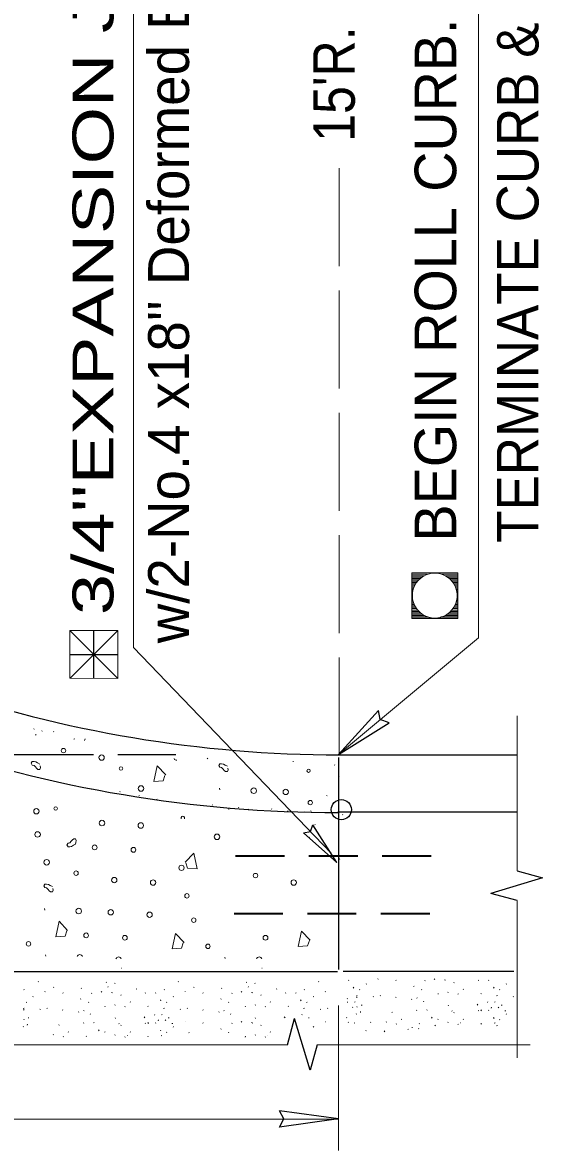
# Model space of a CAD drawing. Extents: x -516 to -145, y 130 to 404.
# Drawn here: x -284.47 to -269.48, y 271.25 to 303.75 of the extents above; entities that cross this region are included whole.
import ezdxf

# ---------------------------------------------------------------- set-up
doc = ezdxf.new("R2010")
doc.units = 0
doc.header["$LTSCALE"] = 0.47
doc.linetypes.add('LONG_DASHED', pattern=[7.5, 6, -1.5])
doc.linetypes.add('MEDIUM_DASHED', pattern=[4.5, 3, -1.5])
doc.layers.add('1', color=7, linetype='Continuous', lineweight=13)
doc.layers.add('2', color=7, linetype='Continuous', lineweight=13)

msp = doc.modelspace()

# ---------------------------------------------------------------- linework, layer by layer
at = {"layer": '1', "linetype": 'LONG_DASHED'}
msp.add_line((-275.3412, 282.6271), (-275.3412, 299.761), dxfattribs=at)
at = {"layer": '1', "lineweight": 25}
for p, q in [((-283.0941, 286.2131), (-281.7481, 284.867)), ((-283.0923, 284.8645), (-281.7502, 286.2067)), ((-282.4189, 284.8664), (-282.4189, 286.2128)), ((-283.0942, 285.5379), (-281.7487, 285.5379)), ((-275.3663, 282.6546), (-274.2067, 283.9235)), ((-275.3663, 282.6546), (-273.9074, 283.5637)), ((-275.3661, 282.6538), (-275.3334, 282.6809)), ((-275.4091, 279.5432), (-276.1082, 280.6265)), ((-275.4091, 279.5432), (-276.3744, 280.3978)), ((-270.2167, 278.4448), (-270.9725, 278.6465)), ((-276.8388, 274.2916), (-276.6372, 275.0473)), ((-275.3671, 272.1541), (-277.0701, 272.3881)), ((-275.3671, 272.1541), (-277.0701, 271.9201))]:
    msp.add_line(p, q, dxfattribs=at)
at = {"layer": '1'}
for p, q in [((-270.2167, 279.302), (-270.2167, 283.7723)), ((-284.1517, 283.3884), (-284.1407, 283.3994)), ((-284.0969, 283.2133), (-284.0859, 283.2351)), ((-283.9164, 283.3283), (-283.9054, 283.3393)), ((-283.5824, 283.3173), (-283.5714, 283.3063)), ((-282.9969, 283.0929), (-282.9641, 283.1093)), ((-282.6874, 283.0601), (-282.6656, 283.1093)), ((-279.1469, 282.5348), (-279.1359, 282.5458)), ((-276.6757, 282.4636), (-276.6757, 282.4418)), ((-275.4772, 282.3596), (-275.4662, 282.3486)), ((-275.3569, 282.0149), (-275.3459, 282.0039)), ((-282.4906, 281.6428), (-282.4796, 281.6538)), ((-281.6697, 281.5826), (-281.6587, 281.5936)), ((-281.4126, 281.4623), (-281.4016, 281.4733)), ((-281.1171, 281.4676), (-281.1061, 281.4786)), ((-275.7071, 281.4786), (-275.6961, 281.4676)), ((-280.6081, 281.3583), (-280.5971, 281.3693)), ((-279.0099, 281.2049), (-278.9989, 281.1939)), ((-278.2464, 281.1229), (-278.2354, 281.1339)), ((-278.5309, 281.0681), (-278.5254, 281.0956)), ((-277.9564, 281.0681), (-277.9454, 281.0791)), ((-277.2941, 281.0901), (-277.2831, 281.0791)), ((-276.8454, 281.0244), (-276.8179, 281.0353)), ((-276.3637, 281.0079), (-276.3527, 280.9969)), ((-276.1614, 281.0244), (-276.1504, 281.0354)), ((-275.7126, 280.9861), (-275.7016, 280.9751)), ((-275.2531, 280.9204), (-275.2421, 280.9314)), ((-276.0519, 280.6358), (-276.0409, 280.6248)), ((-276.2106, 280.2746), (-276.1996, 280.2636)), ((-275.3351, 279.6399), (-275.3241, 279.6509)), ((-270.2167, 278.4448), (-270.2167, 273.9113)), ((-281.6202, 276.4988), (-281.6094, 276.5043)), ((-277.5786, 276.4988), (-277.5677, 276.5043)), ((-284.0267, 276.1149), (-284.0157, 276.1039)), ((-283.5835, 275.9508), (-283.5725, 275.9398)), ((-282.7845, 275.9234), (-282.7735, 275.9124)), ((-282.0647, 276.0986), (-282.0537, 276.0876)), ((-282.0155, 275.9563), (-282.0045, 275.9673)), ((-281.8183, 276.0658), (-281.8073, 276.0548)), ((-281.1947, 275.8961), (-281.1837, 275.9071)), ((-279.985, 276.1149), (-279.974, 276.1039)), ((-279.5418, 275.9508), (-279.5308, 275.9398)), ((-278.7428, 275.9234), (-278.7318, 275.9124)), ((-278.023, 276.0986), (-278.012, 276.0876)), ((-277.9738, 275.9563), (-277.9628, 275.9673)), ((-277.7767, 276.0658), (-277.7657, 276.0548)), ((-277.153, 275.8961), (-277.142, 275.9071)), ((-275.9433, 276.1149), (-275.9323, 276.1039)), ((-275.0802, 276.1458), (-275.0692, 276.1568)), ((-274.9212, 275.9214), (-274.9377, 275.9488)), ((-274.5712, 276.0364), (-274.5602, 276.0474)), ((-274.2209, 276.1896), (-274.2262, 276.1841)), ((-273.7119, 276.1568), (-273.7009, 276.1458)), ((-273.1977, 275.9708), (-273.1867, 275.9818)), ((-272.8802, 276.1349), (-272.8692, 276.1459)), ((-272.6089, 276.1733), (-272.5871, 276.1951)), ((-272.3079, 276.1678), (-272.2751, 276.1513)), ((-272.0401, 276.0801), (-272.0291, 276.0911)), ((-271.3341, 276.1404), (-271.3231, 276.1514)), ((-271.0386, 276.1458), (-271.0276, 276.1568)), ((-270.8796, 275.9214), (-270.8961, 275.9488)), ((-270.5296, 276.0364), (-270.5186, 276.0474)), ((-284.4372, 275.8851), (-284.4262, 275.8741)), ((-284.1747, 275.6718), (-284.1637, 275.6828)), ((-283.8243, 275.8249), (-283.8297, 275.8194)), ((-283.3153, 275.7921), (-283.3043, 275.7811)), ((-282.8012, 275.6061), (-282.7902, 275.6171)), ((-282.4837, 275.7703), (-282.4727, 275.7813)), ((-282.2123, 275.8086), (-282.1905, 275.8304)), ((-281.9113, 275.8031), (-281.8785, 275.7866)), ((-281.6435, 275.7154), (-281.6325, 275.7264)), ((-280.9375, 275.7758), (-280.9265, 275.7868)), ((-280.642, 275.7811), (-280.631, 275.7921)), ((-280.483, 275.5568), (-280.4995, 275.5841)), ((-280.3955, 275.8851), (-280.3845, 275.8741)), ((-280.133, 275.6718), (-280.122, 275.6828)), ((-279.7827, 275.8249), (-279.788, 275.8194)), ((-279.2737, 275.7921), (-279.2627, 275.7811)), ((-278.7595, 275.6061), (-278.7485, 275.6171)), ((-278.442, 275.7703), (-278.431, 275.7813)), ((-278.1707, 275.8086), (-278.1488, 275.8304)), ((-277.8697, 275.8031), (-277.8368, 275.7866)), ((-277.6018, 275.7154), (-277.5908, 275.7264)), ((-276.8958, 275.7758), (-276.8848, 275.7868)), ((-276.6003, 275.7811), (-276.5893, 275.7921)), ((-276.4413, 275.5568), (-276.4578, 275.5841)), ((-276.3538, 275.8851), (-276.3428, 275.8741)), ((-276.0913, 275.6718), (-276.0803, 275.6828)), ((-275.741, 275.8249), (-275.7463, 275.8194)), ((-275.1192, 275.6145), (-275.1082, 275.6255)), ((-274.8502, 275.7026), (-274.8227, 275.7134)), ((-274.8479, 275.6528), (-274.8261, 275.6747)), ((-274.7626, 275.8776), (-274.7517, 275.8886)), ((-274.3686, 275.6861), (-274.3576, 275.6751)), ((-274.1662, 275.7026), (-274.1552, 275.7136)), ((-273.7174, 275.6643), (-273.7064, 275.6533)), ((-273.2579, 275.5986), (-273.2469, 275.6096)), ((-273.1099, 275.6424), (-273.0989, 275.6314)), ((-272.9731, 275.8831), (-272.9621, 275.8721)), ((-272.4941, 275.7463), (-272.4886, 275.7738)), ((-272.2096, 275.8011), (-272.1986, 275.8121)), ((-271.9196, 275.7463), (-271.9086, 275.7573)), ((-271.7716, 275.8941), (-271.7606, 275.8831)), ((-271.2572, 275.7683), (-271.2462, 275.7573)), ((-270.8086, 275.7026), (-270.7811, 275.7134)), ((-270.7209, 275.8776), (-270.7101, 275.8886)), ((-270.3269, 275.6861), (-270.3159, 275.6751)), ((-284.4537, 275.3379), (-284.4262, 275.3488)), ((-284.4513, 275.2882), (-284.4295, 275.31)), ((-284.366, 275.5129), (-284.3552, 275.5239)), ((-283.972, 275.3214), (-283.961, 275.3104)), ((-283.7697, 275.3379), (-283.7587, 275.3489)), ((-283.3208, 275.2996), (-283.3098, 275.2886)), ((-282.7133, 275.2778), (-282.7023, 275.2668)), ((-282.5765, 275.5184), (-282.5655, 275.5074)), ((-282.0975, 275.3816), (-282.092, 275.4091)), ((-281.813, 275.4364), (-281.802, 275.4474)), ((-281.523, 275.3816), (-281.512, 275.3926)), ((-281.375, 275.5294), (-281.364, 275.5184)), ((-280.8607, 275.4036), (-280.8497, 275.3926)), ((-280.412, 275.3379), (-280.3845, 275.3488)), ((-280.3243, 275.5129), (-280.3135, 275.5239)), ((-279.9303, 275.3214), (-279.9193, 275.3104)), ((-279.728, 275.3379), (-279.717, 275.3489)), ((-279.2792, 275.2996), (-279.2682, 275.2886)), ((-278.6717, 275.2778), (-278.6607, 275.2668)), ((-278.5348, 275.5184), (-278.5238, 275.5074)), ((-278.0558, 275.3816), (-278.0503, 275.4091)), ((-277.7713, 275.4364), (-277.7603, 275.4474)), ((-277.4813, 275.3816), (-277.4703, 275.3926)), ((-277.3333, 275.5294), (-277.3223, 275.5184)), ((-276.819, 275.4036), (-276.808, 275.3926)), ((-276.3703, 275.3379), (-276.3428, 275.3488)), ((-276.2827, 275.5129), (-276.2718, 275.5239)), ((-275.8887, 275.3214), (-275.8777, 275.3104)), ((-275.6863, 275.3379), (-275.6753, 275.3489)), ((-275.1074, 275.5056), (-275.1019, 275.5329)), ((-274.9651, 275.3743), (-274.9541, 275.3633)), ((-274.9049, 275.5164), (-274.8884, 275.5329)), ((-274.8337, 275.3906), (-274.8282, 275.3796)), ((-274.7134, 275.4289), (-274.6861, 275.4344)), ((-273.1168, 275.2794), (-273.1058, 275.2904)), ((-272.9186, 275.5329), (-272.9076, 275.5439)), ((-272.8213, 275.2848), (-272.8103, 275.2958)), ((-272.2039, 275.4289), (-272.1929, 275.4179)), ((-272.0991, 275.267), (-272.0881, 275.256)), ((-271.3447, 275.4344), (-271.3667, 275.4618)), ((-271.3341, 275.273), (-271.3231, 275.284)), ((-271.2399, 275.2725), (-271.2619, 275.2998)), ((-271.0657, 275.5056), (-271.0602, 275.5329)), ((-271.0386, 275.2783), (-271.0276, 275.2893)), ((-270.9609, 275.3437), (-270.9554, 275.371)), ((-270.8632, 275.5164), (-270.8467, 275.5329)), ((-270.7584, 275.3545), (-270.7419, 275.371)), ((-270.6717, 275.4289), (-270.6444, 275.4344)), ((-270.5669, 275.267), (-270.5396, 275.2725)), ((-284.4372, 275.0259), (-284.4317, 275.0149)), ((-284.3168, 275.0643), (-284.2895, 275.0698)), ((-282.8613, 275.2339), (-282.8503, 275.2449)), ((-282.522, 275.1683), (-282.511, 275.1793)), ((-282.4247, 274.9201), (-282.4137, 274.9311)), ((-281.8073, 275.0643), (-281.7963, 275.0533)), ((-280.9482, 275.0698), (-280.9702, 275.0971)), ((-280.8433, 274.9078), (-280.8653, 274.9352)), ((-280.6692, 275.1409), (-280.6637, 275.1683)), ((-280.5643, 274.979), (-280.5588, 275.0063)), ((-280.4667, 275.1518), (-280.4502, 275.1683)), ((-280.3618, 274.9898), (-280.3453, 275.0063)), ((-280.2752, 275.0643), (-280.2478, 275.0698)), ((-279.7827, 274.9575), (-279.788, 274.952)), ((-278.8197, 275.2339), (-278.8087, 275.2449)), ((-278.4803, 275.1683), (-278.4693, 275.1793)), ((-278.1707, 274.9412), (-278.1488, 274.963)), ((-277.8697, 274.9357), (-277.8368, 274.9192)), ((-277.7657, 275.0643), (-277.7547, 275.0533)), ((-276.9065, 275.0698), (-276.9285, 275.0971)), ((-276.425, 275.1518), (-276.4085, 275.1683)), ((-276.2335, 275.0643), (-276.2062, 275.0698)), ((-275.741, 274.9575), (-275.7463, 274.952)), ((-275.134, 275.0754), (-275.123, 275.0644)), ((-275.0848, 274.9331), (-275.0738, 274.9441)), ((-274.8536, 275.1739), (-274.8426, 275.1849)), ((-274.7331, 275.2258), (-274.7276, 275.2533)), ((-274.4417, 274.9311), (-274.4307, 274.9421)), ((-273.9923, 274.9401), (-273.9813, 274.9511)), ((-273.8228, 275.2191), (-273.8118, 275.2301)), ((-273.5543, 275.0331), (-273.5433, 275.0221)), ((-272.6623, 275.0604), (-272.6788, 275.0878)), ((-272.5037, 275.0166), (-272.4928, 275.0276)), ((-272.2096, 274.9337), (-272.1986, 274.9447)), ((-272.0401, 275.2127), (-272.0291, 275.2237)), ((-271.7716, 275.0267), (-271.7606, 275.0157)), ((-270.8796, 275.054), (-270.8961, 275.0813)), ((-270.7209, 275.0102), (-270.7101, 275.0212)), ((-270.5296, 275.169), (-270.5186, 275.18)), ((-284.457, 274.8093), (-284.446, 274.8203)), ((-284.3365, 274.8612), (-284.331, 274.8887)), ((-283.4262, 274.8544), (-283.4152, 274.8654)), ((-283.1577, 274.6684), (-283.1467, 274.6574)), ((-282.7202, 274.9148), (-282.7092, 274.9258)), ((-282.2657, 274.6958), (-282.2822, 274.7231)), ((-282.1071, 274.6519), (-282.0962, 274.6629)), ((-281.7025, 274.9023), (-281.6915, 274.8913)), ((-281.6435, 274.848), (-281.6325, 274.859)), ((-281.375, 274.662), (-281.364, 274.651)), ((-280.9375, 274.9083), (-280.9265, 274.9193)), ((-280.642, 274.9137), (-280.631, 274.9247)), ((-280.483, 274.6893), (-280.4995, 274.7167)), ((-280.3243, 274.6455), (-280.3135, 274.6565)), ((-280.1703, 274.9023), (-280.143, 274.9078)), ((-280.133, 274.8043), (-280.122, 274.8153)), ((-279.6822, 274.6501), (-279.6712, 274.6391)), ((-279.2737, 274.9247), (-279.2627, 274.9137)), ((-278.7595, 274.7387), (-278.7485, 274.7497)), ((-278.5348, 274.651), (-278.5238, 274.64)), ((-278.442, 274.9028), (-278.431, 274.9138)), ((-277.6018, 274.848), (-277.5908, 274.859)), ((-277.3333, 274.662), (-277.3223, 274.651)), ((-276.0913, 274.8043), (-276.0803, 274.8153)), ((-274.9159, 274.9144), (-274.8939, 274.9199)), ((-274.5784, 274.6911), (-274.5676, 274.7021)), ((-274.0326, 274.6666), (-274.0491, 274.6939)), ((-273.7023, 274.8853), (-273.6913, 274.8963)), ((-273.3682, 274.732), (-273.3462, 274.7375)), ((-273.2416, 274.7765), (-273.2361, 274.8038)), ((-273.0554, 274.7543), (-273.0444, 274.7653)), ((-273.04, 274.9073), (-273.029, 274.8963)), ((-272.5913, 274.8416), (-272.5638, 274.8524)), ((-271.9196, 274.8788), (-271.9086, 274.8898)), ((-271.8427, 274.9199), (-271.8374, 274.9199)), ((-271.2572, 274.9008), (-271.2462, 274.8898)), ((-270.8742, 274.9144), (-270.8522, 274.9199)), ((-270.8086, 274.8352), (-270.7811, 274.846)), ((-276.8388, 274.2916), (-329.1126, 274.2916)), ((-283.5957, 274.5754), (-283.5847, 274.5864)), ((-283.3057, 274.5206), (-283.2947, 274.5316)), ((-282.6434, 274.5426), (-282.6324, 274.5316)), ((-281.813, 274.569), (-281.802, 274.58)), ((-281.523, 274.5142), (-281.512, 274.5252)), ((-281.4462, 274.5553), (-281.4408, 274.5553)), ((-280.8607, 274.5362), (-280.8497, 274.5252)), ((-280.4777, 274.5498), (-280.4557, 274.5553)), ((-278.0558, 274.5142), (-278.0503, 274.5417)), ((-277.7713, 274.569), (-277.7603, 274.58)), ((-277.4813, 274.5142), (-277.4703, 274.5252)), ((-277.4045, 274.5553), (-277.3992, 274.5553)), ((-275.9817, 274.2916), (-269.8367, 274.2916))]:
    msp.add_line(p, q, dxfattribs=at)
at = {"layer": '1', "linetype": 'MEDIUM_DASHED', "lineweight": 35}
for p, q in [((-278.3336, 279.7375), (-272.2786, 279.7375)), ((-278.3762, 278.0745), (-272.3212, 278.0745))]:
    msp.add_line(p, q, dxfattribs=at)
at = {"layer": '1'}
msp.add_lwpolyline([(-281.7287, 284.8503), (-283.1071, 284.8508), (-283.1065, 286.2292), (-281.7282, 286.2286)], close=True, dxfattribs=at)
at = {"layer": '1', "lineweight": 25}
for points in [[(-273.9074, 283.5637), (-274.1598, 283.6612), (-274.2067, 283.9235)], [(-276.3744, 280.3978), (-276.1755, 280.4383), (-276.1082, 280.6265)], [(-270.2167, 279.302), (-269.4843, 279.1066), (-270.9725, 278.6465)], [(-275.9817, 274.2916), (-276.1771, 273.5592), (-276.6372, 275.0473)], [(-277.0701, 271.9201), (-276.9383, 272.1565), (-277.0701, 272.3881)]]:
    msp.add_lwpolyline(points, dxfattribs=at)
at = {"layer": '1'}
for points in [[(-283.9776, 282.3821), (-284.0399, 282.4133), (-284.0919, 282.4444), (-284.1439, 282.4549), (-284.1959, 282.4549), (-284.2271, 282.4029), (-284.1959, 282.3509), (-284.1439, 282.3404), (-284.1024, 282.2989), (-284.0711, 282.2573), (-284.0296, 282.2261), (-283.9776, 282.2261), (-283.9567, 282.2781), (-283.9671, 282.3301)], [(-280.3462, 282.0658), (-280.5959, 282.3256), (-280.6894, 281.8784), (-280.4191, 281.8993), (-280.3671, 282.0553)], [(-278.5682, 282.3184), (-278.6306, 282.3496), (-278.6826, 282.3808), (-278.7346, 282.3913), (-278.7866, 282.3913), (-278.8177, 282.3393), (-278.7866, 282.2873), (-278.7346, 282.2768), (-278.6931, 282.2353), (-278.6617, 282.1936), (-278.6202, 282.1624), (-278.5682, 282.1624), (-278.5474, 282.2144), (-278.5577, 282.2664)], [(-278.7862, 281.6379), (-278.7987, 281.6868), (-278.8002, 281.6881)], [(-282.9453, 280.0715), (-283.0077, 280.0403), (-283.0597, 280.0092), (-283.1117, 279.9987), (-283.1637, 279.9987), (-283.1948, 280.0507), (-283.1637, 280.1027), (-283.1117, 280.1132), (-283.0702, 280.1547), (-283.0388, 280.1963), (-282.9973, 280.2275), (-282.9453, 280.2275), (-282.9245, 280.1755), (-282.9348, 280.1235)], [(-282.934, 280.1215), (-282.9465, 280.0727), (-282.948, 280.0713)], [(-279.7873, 279.5495), (-279.5377, 279.8093), (-279.4442, 279.3622), (-279.7145, 279.383), (-279.7665, 279.539)], [(-283.6135, 278.8513), (-283.6758, 278.8825), (-283.7278, 278.9137), (-283.7798, 278.9242), (-283.8318, 278.9242), (-283.863, 278.8722), (-283.8318, 278.8202), (-283.7798, 278.8097), (-283.7383, 278.7682), (-283.707, 278.7265), (-283.6655, 278.6953), (-283.6135, 278.6953), (-283.5927, 278.7473), (-283.603, 278.7993)], [(-283.8315, 278.1708), (-283.844, 278.2197), (-283.8455, 278.221)], [(-283.1735, 277.5892), (-283.4232, 277.849), (-283.5167, 277.4018), (-283.2463, 277.4227), (-283.1943, 277.5787)], [(-276.1825, 277.3095), (-276.4322, 277.5693), (-276.5257, 277.1222), (-276.2553, 277.143), (-276.2033, 277.299)], [(-279.8177, 277.2396), (-280.0674, 277.4994), (-280.1609, 277.0523), (-279.8906, 277.0731), (-279.8386, 277.2291)], [(-283.806, 276.8494), (-283.8153, 276.886), (-283.8168, 276.8873)], [(-278.6327, 276.7794), (-278.642, 276.816), (-278.6435, 276.8173)]]:
    msp.add_lwpolyline(points, dxfattribs=at)
for centre, radius in [((-283.2947, 282.7683), 0.0642), ((-282.1942, 282.5674), 0.077), ((-281.6371, 282.2511), 0.05), ((-276.2277, 282.1874), 0.05), ((-281.0582, 281.6761), 0.0797), ((-277.8082, 281.6124), 0.0797), ((-276.8857, 281.5756), 0.077), ((-283.5208, 281.1012), 0.05), ((-276.1786, 281.2704), 0.0642), ((-284.0762, 281.0203), 0.077), ((-282.184, 280.6805), 0.0797), ((-281.0653, 280.6105), 0.0797), ((-284.0408, 280.3525), 0.0797), ((-278.8675, 280.2825), 0.0797), ((-282.395, 279.9798), 0.0688), ((-281.2763, 279.9098), 0.0688), ((-283.7783, 279.5505), 0.0797), ((-282.9307, 279.2375), 0.0642), ((-279.8908, 279.3912), 0.077), ((-277.7573, 279.1675), 0.0642), ((-281.8302, 279.0367), 0.077), ((-280.7115, 278.9667), 0.077), ((-276.6568, 278.9667), 0.077), ((-279.735, 278.5823), 0.0642), ((-282.8535, 278.1453), 0.0797), ((-281.931, 278.1085), 0.077), ((-280.8123, 278.0385), 0.077), ((-279.5378, 277.8838), 0.0642), ((-284.303, 277.1993), 0.0642), ((-282.6425, 277.4447), 0.0688), ((-281.5238, 277.3747), 0.0688), ((-277.4692, 277.3747), 0.0688), ((-279.1297, 277.1293), 0.0642)]:
    msp.add_circle(centre, radius, dxfattribs=at)
for centre, radius, start, end in [((-280.0349, 282.5674), 0.077, 203.62228, 278.04284), ((-279.8557, 280.8257), 0.05, 337.44276, 202.55724), ((-282.8248, 276.8117), 0.0797, 17.17584, 161.28528), ((-281.7062, 276.7417), 0.0797, 17.17584, 161.28528), ((-277.6515, 276.7417), 0.0797, 17.17584, 161.28528)]:
    msp.add_arc(centre, radius, start, end, dxfattribs=at)
at = {"layer": '2'}
for p, q in [((-281.2767, 285.7355), (-281.2767, 304.6081)), ((-273.2429, 287.8876), (-271.9227, 287.8876)), ((-273.2429, 287.848), (-272.7971, 287.848)), ((-273.2429, 287.8084), (-272.8862, 287.8084)), ((-273.2429, 287.7688), (-272.9555, 287.7688)), ((-273.2429, 287.7292), (-273.005, 287.7292)), ((-273.2429, 287.6896), (-273.0446, 287.6896)), ((-273.2429, 287.65), (-273.0842, 287.65)), ((-273.2429, 287.6104), (-273.1139, 287.6104)), ((-272.3912, 287.848), (-271.9227, 287.848)), ((-272.2922, 287.8084), (-271.9227, 287.8084)), ((-272.2229, 287.7688), (-271.9227, 287.7688)), ((-272.1734, 287.7292), (-271.9227, 287.7292)), ((-272.1239, 287.6896), (-271.9227, 287.6896)), ((-272.0942, 287.65), (-271.9227, 287.65)), ((-272.0645, 287.6104), (-271.9227, 287.6104)), ((-273.2429, 287.5708), (-273.1436, 287.5708)), ((-273.2429, 287.5312), (-273.1634, 287.5312)), ((-273.2429, 287.4916), (-273.1832, 287.4916)), ((-273.2429, 287.452), (-273.203, 287.452)), ((-273.2429, 287.4124), (-273.2129, 287.4124)), ((-273.2429, 287.3728), (-273.2227, 287.3728)), ((-273.2429, 287.3332), (-273.2327, 287.3332)), ((-273.2429, 287.2936), (-273.2327, 287.2936)), ((-272.0347, 287.5708), (-271.9227, 287.5708)), ((-272.015, 287.5312), (-271.9227, 287.5312)), ((-271.9952, 287.4916), (-271.9227, 287.4916)), ((-271.9754, 287.452), (-271.9227, 287.452)), ((-271.9655, 287.4124), (-271.9227, 287.4124)), ((-271.9556, 287.3728), (-271.9227, 287.3728)), ((-271.9457, 287.3332), (-271.9227, 287.3332)), ((-271.9457, 287.2936), (-271.9227, 287.2936)), ((-273.2429, 287.254), (-273.2327, 287.254)), ((-273.2429, 287.2144), (-273.2327, 287.2144)), ((-273.2429, 287.1748), (-273.2327, 287.1748)), ((-273.2429, 287.1352), (-273.2327, 287.1352)), ((-273.2429, 287.0956), (-273.2227, 287.0956)), ((-273.2429, 287.056), (-273.2129, 287.056)), ((-273.2429, 287.0164), (-273.203, 287.0164)), ((-273.2429, 286.9768), (-273.1782, 286.9768)), ((-271.9952, 286.9768), (-271.9227, 286.9768)), ((-271.9754, 287.0164), (-271.9227, 287.0164)), ((-271.9695, 287.056), (-271.9227, 287.056)), ((-271.9556, 287.0956), (-271.9655, 287.0956)), ((-271.9556, 287.0956), (-271.9227, 287.0956)), ((-271.9457, 287.254), (-271.9227, 287.254)), ((-271.9457, 287.2144), (-271.9227, 287.2144)), ((-271.9457, 287.1748), (-271.9227, 287.1748)), ((-271.9457, 287.1352), (-271.9227, 287.1352)), ((-273.2429, 286.9372), (-273.1634, 286.9372)), ((-273.2429, 286.8976), (-273.1387, 286.8976)), ((-273.2429, 286.858), (-273.1139, 286.858)), ((-273.2429, 286.8184), (-273.0842, 286.8184)), ((-273.2429, 286.7788), (-273.0446, 286.7788)), ((-273.2429, 286.7392), (-273.005, 286.7392)), ((-273.2429, 286.6996), (-272.9555, 286.6996)), ((-273.2429, 286.66), (-272.8862, 286.66)), ((-272.2885, 286.66), (-271.9227, 286.66)), ((-272.2229, 286.6996), (-271.9227, 286.6996)), ((-272.1734, 286.7392), (-271.9227, 286.7392)), ((-272.1239, 286.7788), (-271.9227, 286.7788)), ((-272.0942, 286.8184), (-271.9227, 286.8184)), ((-272.0645, 286.858), (-271.9227, 286.858)), ((-272.0397, 286.8976), (-271.9227, 286.8976)), ((-272.015, 286.9372), (-271.9227, 286.9372)), ((-273.2429, 286.6204), (-272.7872, 286.6204)), ((-273.2429, 286.5808), (-271.9227, 286.5808)), ((-272.3912, 286.6204), (-272.411, 286.6204)), ((-272.3812, 286.6204), (-271.9227, 286.6204)), ((-281.2767, 285.7355), (-275.5736, 279.8082)), ((-275.3667, 275.4214), (-275.3667, 271.2476)), ((-275.3667, 272.1533), (-298.3865, 272.1533))]:
    msp.add_line(p, q, dxfattribs=at)
at = {"layer": '2', "linetype": 'LONG_DASHED', "lineweight": 25}
msp.add_line((-327.5488, 282.6533), (-280.05, 282.6533), dxfattribs=at)
at = {"layer": '2', "lineweight": 25}
for p, q in [((-275.3667, 282.5726), (-275.3667, 276.4579)), ((-275.3587, 282.649), (-270.2167, 282.649)), ((-275.3867, 281.0033), (-270.2267, 281.0033)), ((-298.07, 276.4033), (-275.3955, 276.4033)), ((-270.3142, 276.4033), (-275.2322, 276.4033))]:
    msp.add_line(p, q, dxfattribs=at)
at = {"layer": '2'}
msp.add_lwpolyline([(-275.3667, 282.6533), (-271.3267, 286.0133), (-271.3267, 309.8307)], dxfattribs=at)
msp.add_lwpolyline([(-273.2475, 286.5737), (-271.9242, 286.5737), (-271.9242, 287.8877), (-273.2475, 287.8877)], close=True, dxfattribs=at)
at = {"layer": '2', "lineweight": 25}
msp.add_circle((-275.2833, 281.0667), 0.2911, dxfattribs=at)
for radius, start, end in [(35.8343, 231.96155, 270.03495), (37.5, 232.07271, 269.99998)]:
    msp.add_arc((-275.3667, 318.4833), radius, start, end, dxfattribs=at)
at = {"layer": '2'}
for start, end in [(284.93142, 207.17845), (207.60446, 293.80167)]:
    msp.add_arc((-272.5892, 287.2342), 0.6462, start, end, dxfattribs=at)

# ---------------------------------------------------------------- texts
for s, height, width, p in [('TERMINATE CURB & GUTTER', 1.2, 0.95, (-269.5987, 288.7561)), ("3/4''EXPANSION JOINT", 1.178, 1.35, (-281.855, 286.6733)), ("15'R.", 1.2, 0.9, (-274.8945, 300.3085))]:
    msp.add_text(s, height=height, rotation=90, dxfattribs=dict(at, width=width)).set_placement(p)
for s, height, p in [("w/2-No.4 x18'' Deformed Bars", 1.178, (-279.6751, 285.8614)), ('BEGIN ROLL CURB.', 1.2, (-271.9693, 288.7926))]:
    msp.add_text(s, height=height, rotation=90, dxfattribs=at).set_placement(p)

doc.saveas('drawing.dxf')
